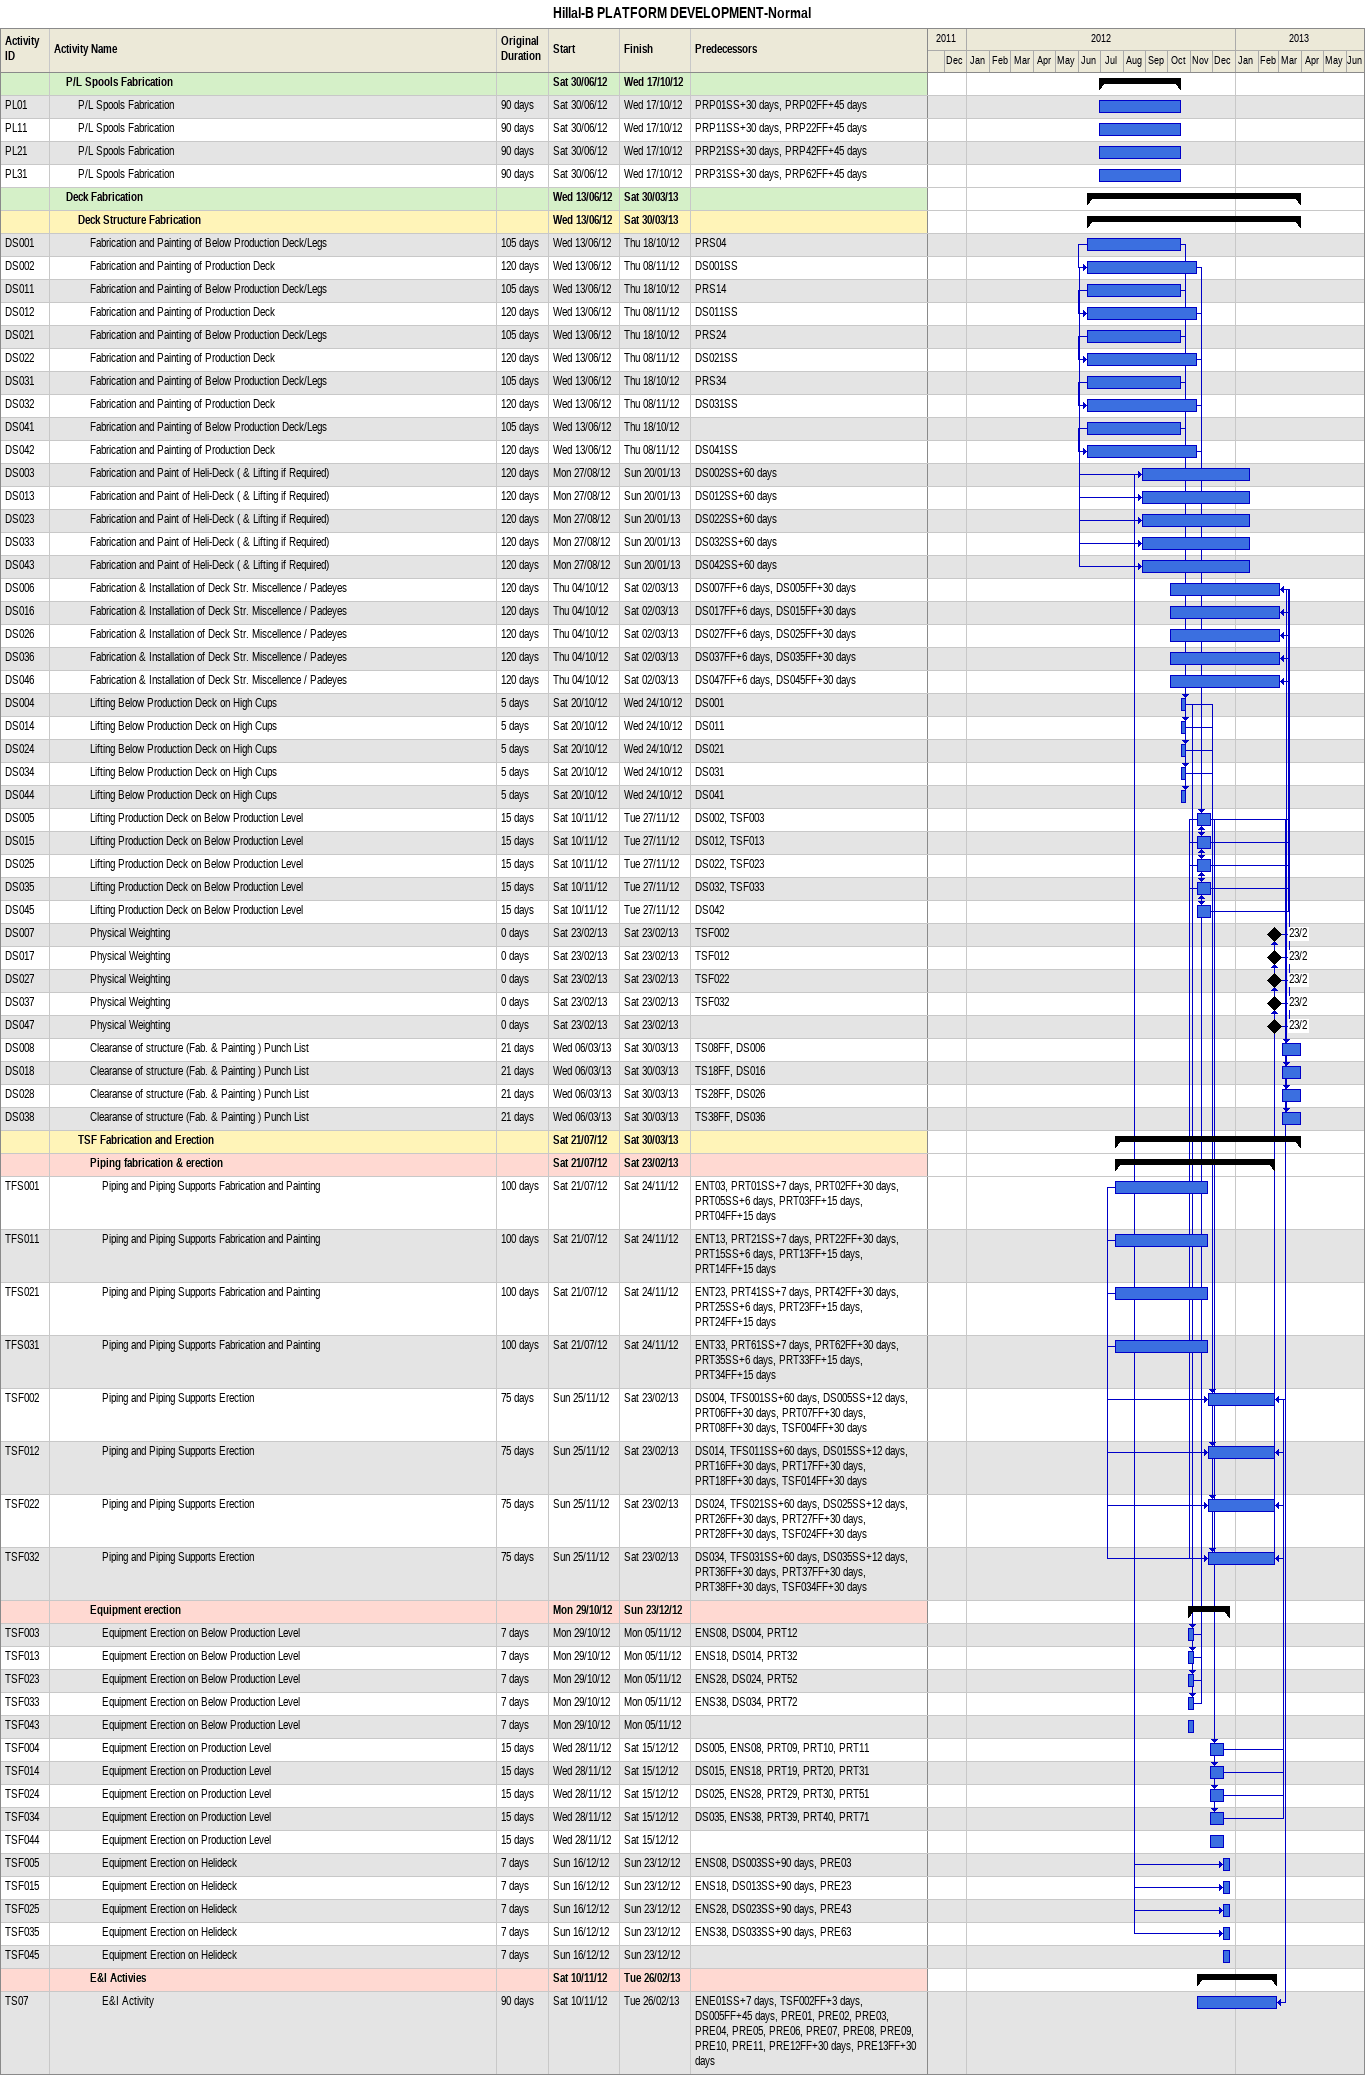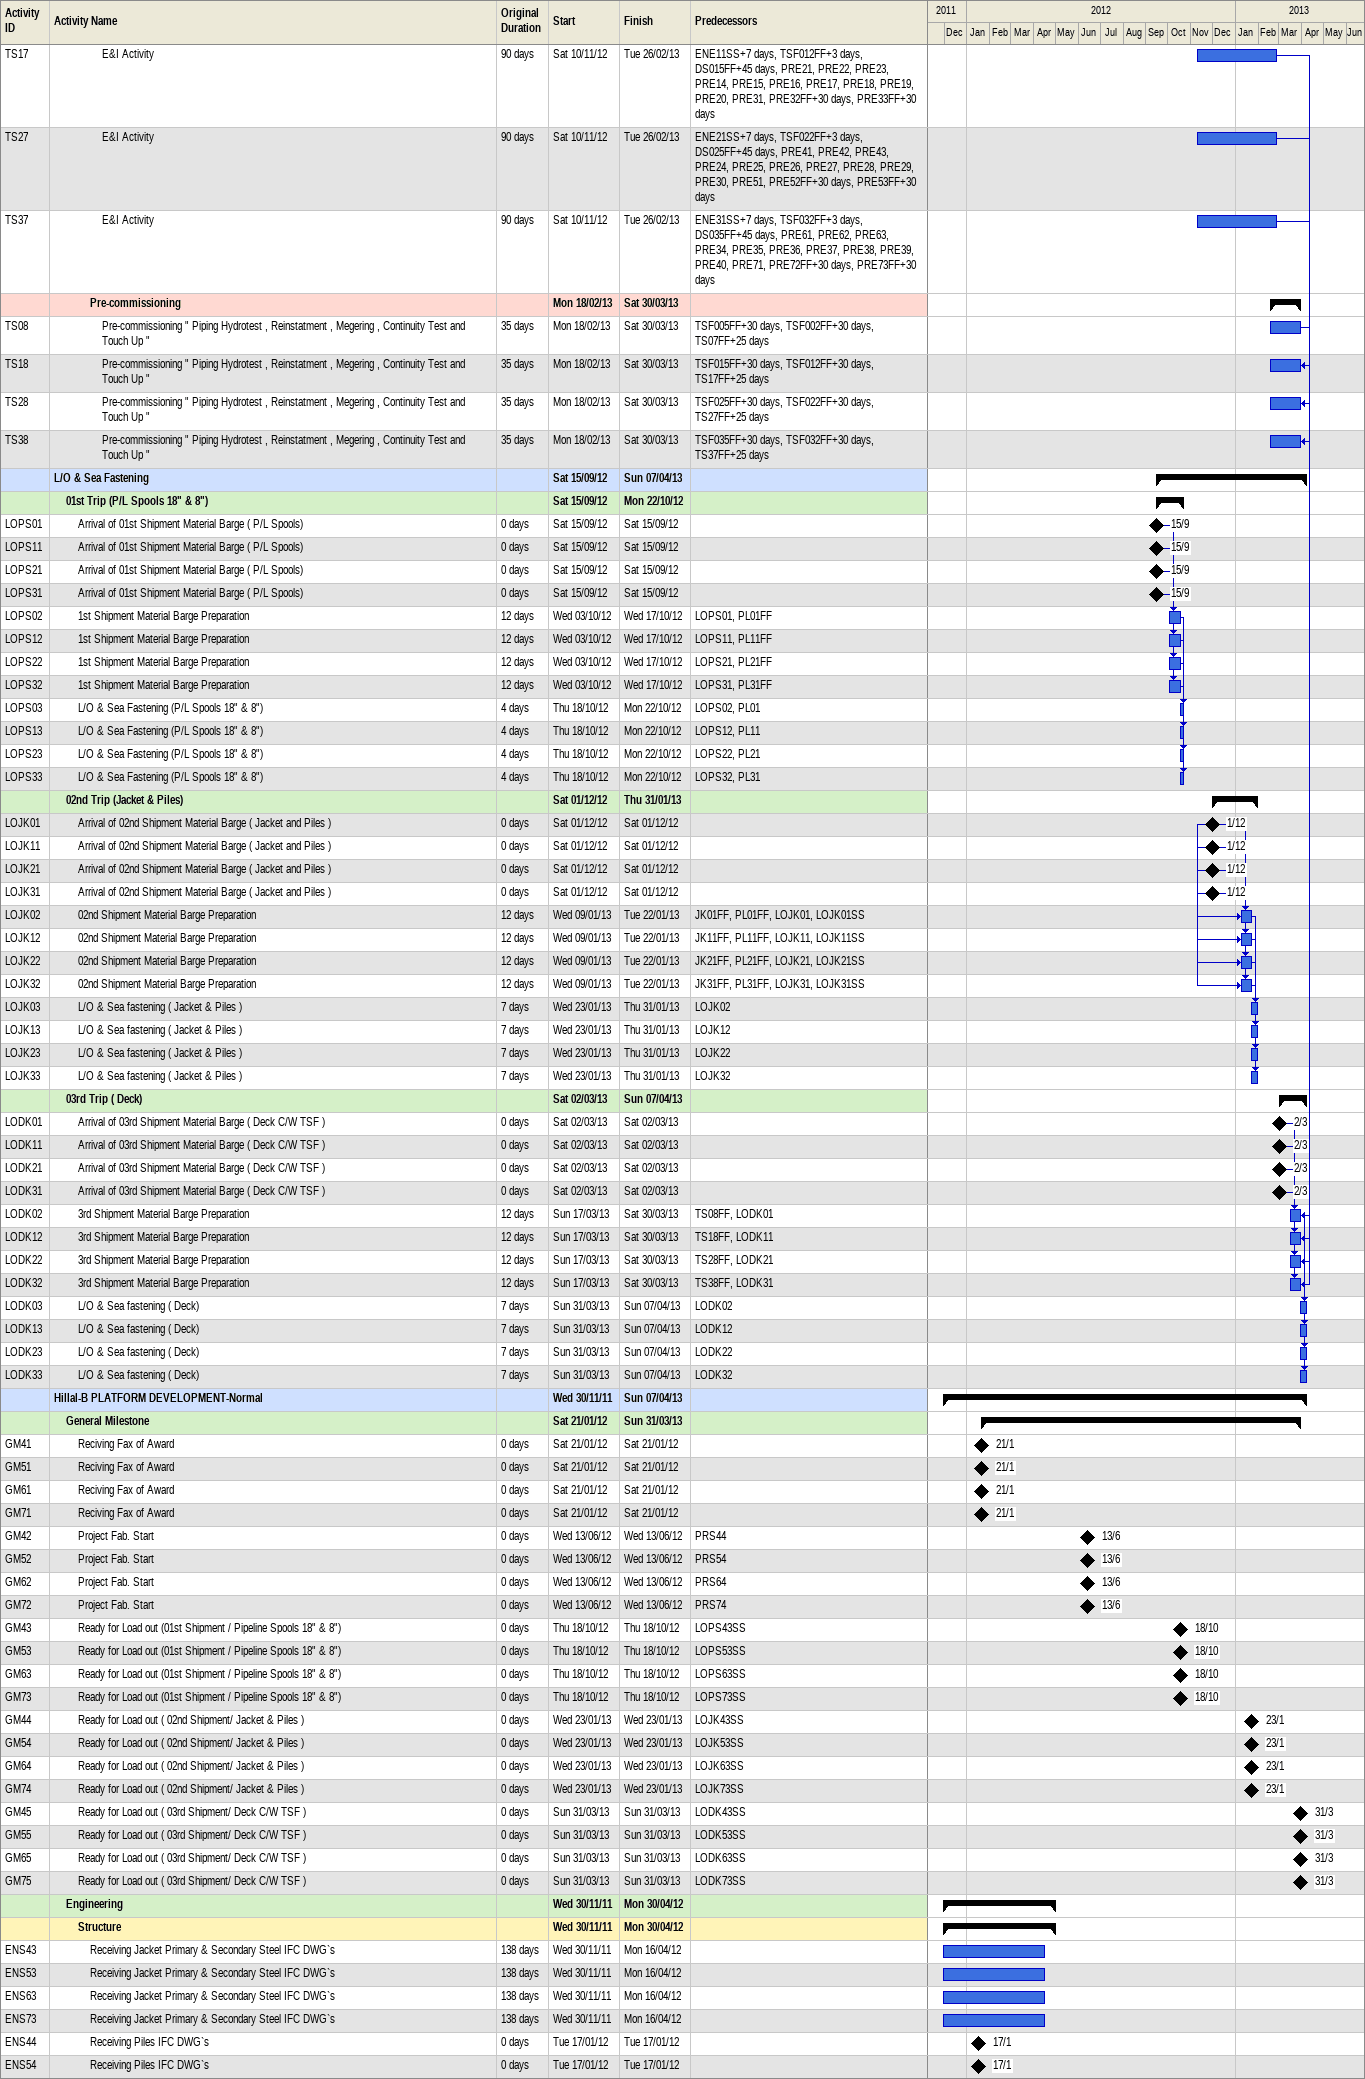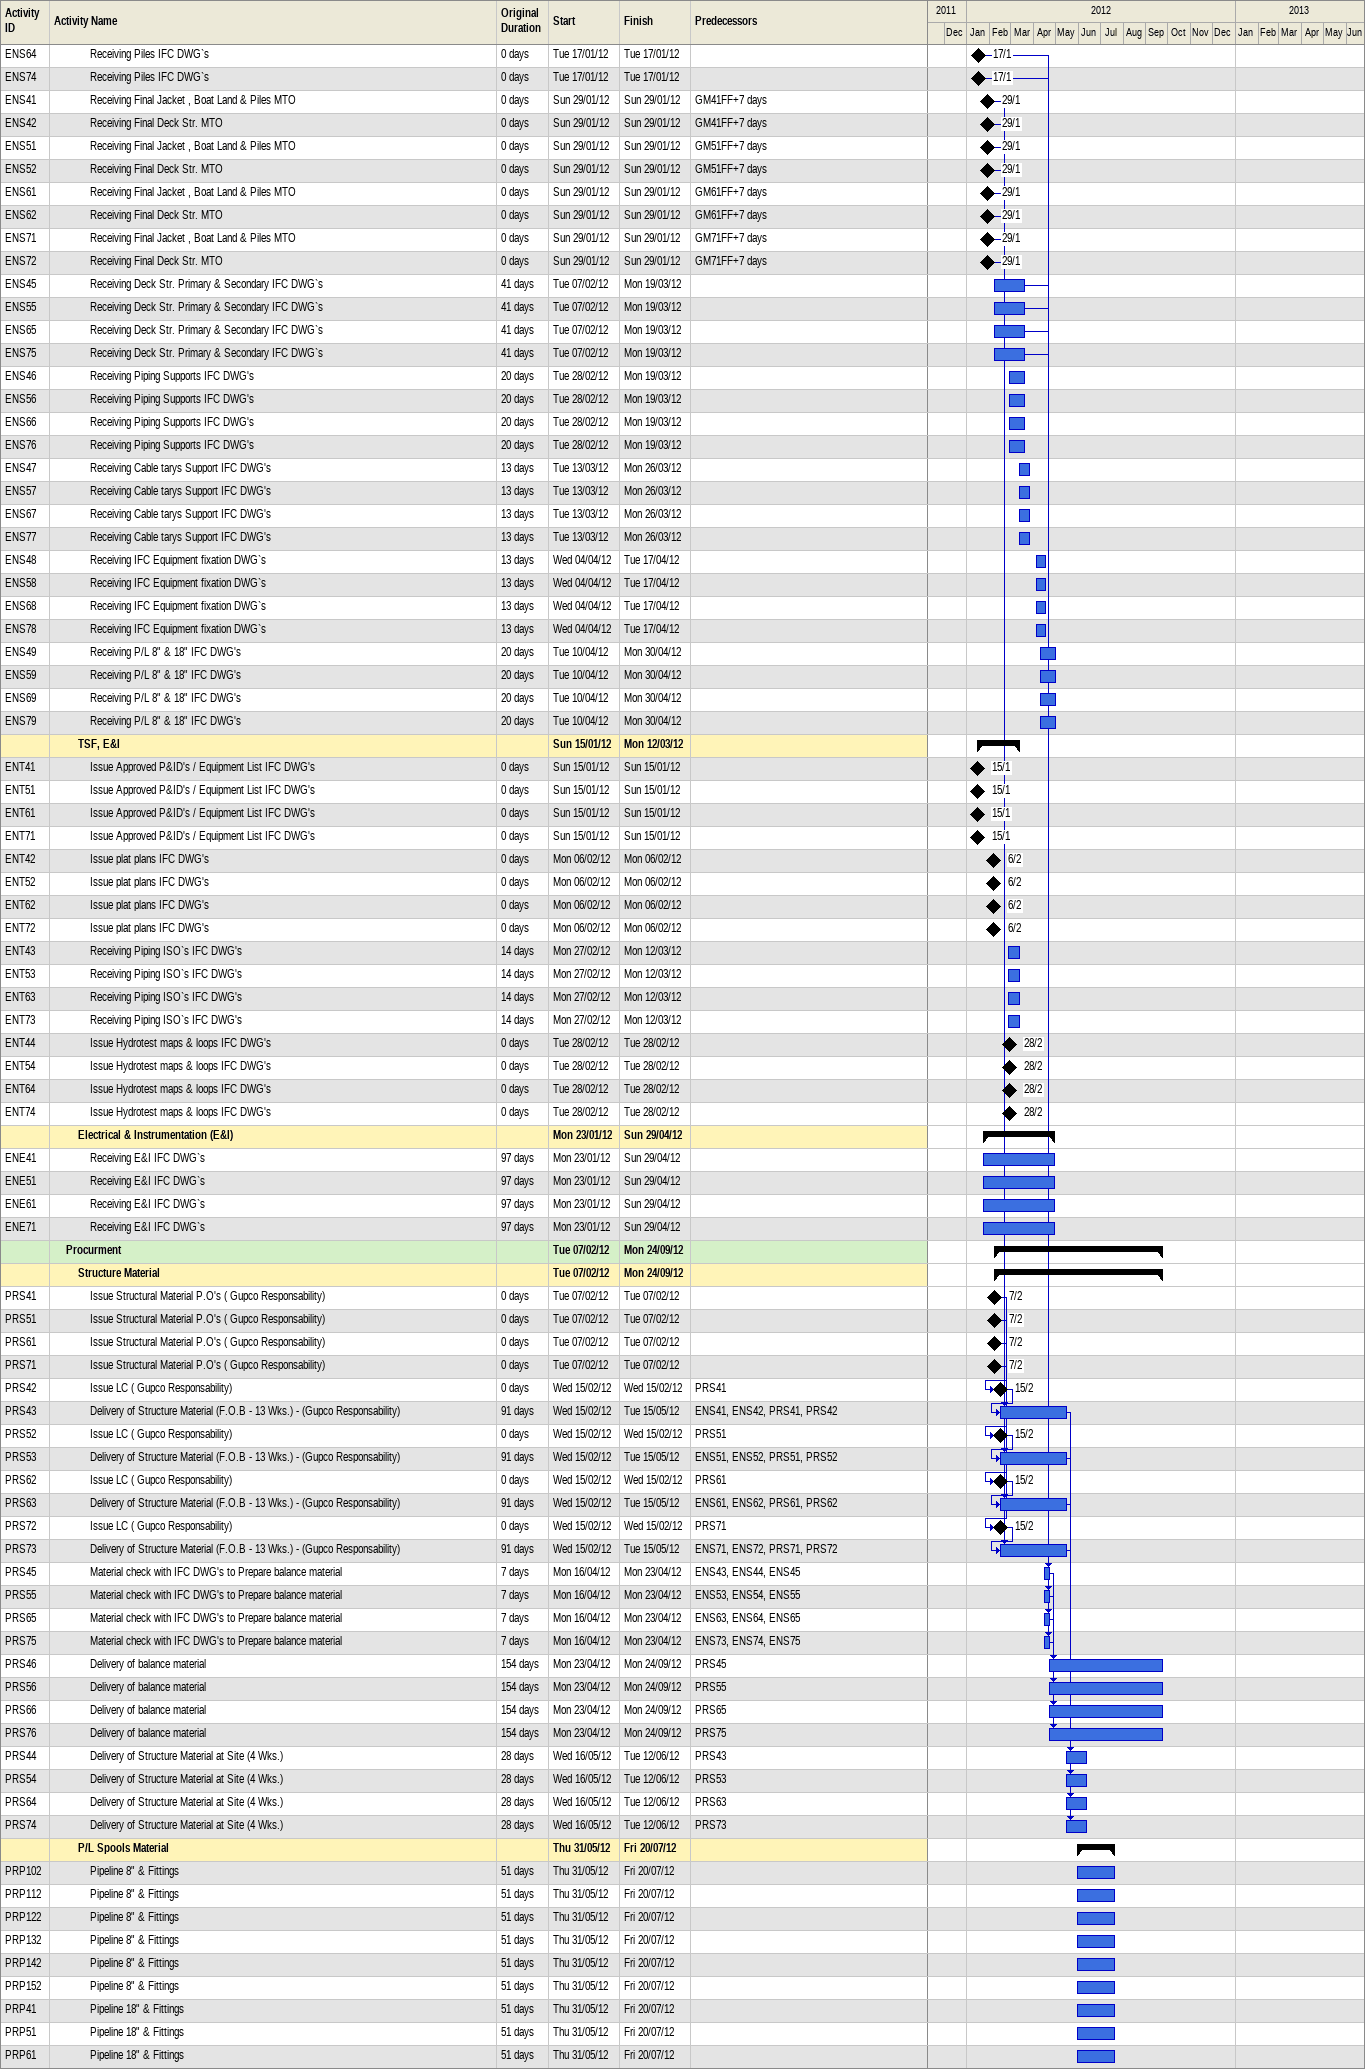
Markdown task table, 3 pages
Hillal-B PLATFORM DEVELOPMENT-Normal

| ID | Level | Task | Original duration | Start | Finish | Predecessors |
|---|---|---|---|---|---|---|
|  | 2 | **P/L Spools Fabrication** |  | 2012-06-30 | 2012-10-17 |  |
| PL01 | 3 | P/L Spools Fabrication | 90d | 2012-06-30 | 2012-10-17 | PRP01SS+30d, PRP02FF+45d |
| PL11 | 3 | P/L Spools Fabrication | 90d | 2012-06-30 | 2012-10-17 | PRP11SS+30d, PRP22FF+45d |
| PL21 | 3 | P/L Spools Fabrication | 90d | 2012-06-30 | 2012-10-17 | PRP21SS+30d, PRP42FF+45d |
| PL31 | 3 | P/L Spools Fabrication | 90d | 2012-06-30 | 2012-10-17 | PRP31SS+30d, PRP62FF+45d |
|  | 2 | **Deck Fabrication** |  | 2012-06-13 | 2013-03-30 |  |
|  | 3 | **Deck Structure Fabrication** |  | 2012-06-13 | 2013-03-30 |  |
| DS001 | 4 | Fabrication and Painting of Below Production Deck/Legs | 105d | 2012-06-13 | 2012-10-18 | PRS04 |
| DS002 | 4 | Fabrication and Painting of Production Deck | 120d | 2012-06-13 | 2012-11-08 | DS001SS |
| DS011 | 4 | Fabrication and Painting of Below Production Deck/Legs | 105d | 2012-06-13 | 2012-10-18 | PRS14 |
| DS012 | 4 | Fabrication and Painting of Production Deck | 120d | 2012-06-13 | 2012-11-08 | DS011SS |
| DS021 | 4 | Fabrication and Painting of Below Production Deck/Legs | 105d | 2012-06-13 | 2012-10-18 | PRS24 |
| DS022 | 4 | Fabrication and Painting of Production Deck | 120d | 2012-06-13 | 2012-11-08 | DS021SS |
| DS031 | 4 | Fabrication and Painting of Below Production Deck/Legs | 105d | 2012-06-13 | 2012-10-18 | PRS34 |
| DS032 | 4 | Fabrication and Painting of Production Deck | 120d | 2012-06-13 | 2012-11-08 | DS031SS |
| DS041 | 4 | Fabrication and Painting of Below Production Deck/Legs | 105d | 2012-06-13 | 2012-10-18 |  |
| DS042 | 4 | Fabrication and Painting of Production Deck | 120d | 2012-06-13 | 2012-11-08 | DS041SS |
| DS003 | 4 | Fabrication and Paint of Heli-Deck ( & Lifting if Required) | 120d | 2012-08-27 | 2013-01-20 | DS002SS+60d |
| DS013 | 4 | Fabrication and Paint of Heli-Deck ( & Lifting if Required) | 120d | 2012-08-27 | 2013-01-20 | DS012SS+60d |
| DS023 | 4 | Fabrication and Paint of Heli-Deck ( & Lifting if Required) | 120d | 2012-08-27 | 2013-01-20 | DS022SS+60d |
| DS033 | 4 | Fabrication and Paint of Heli-Deck ( & Lifting if Required) | 120d | 2012-08-27 | 2013-01-20 | DS032SS+60d |
| DS043 | 4 | Fabrication and Paint of Heli-Deck ( & Lifting if Required) | 120d | 2012-08-27 | 2013-01-20 | DS042SS+60d |
| DS006 | 4 | Fabrication & Installation of Deck Str. Miscellence / Padeyes | 120d | 2012-10-04 | 2013-03-02 | DS007FF+6d, DS005FF+30d |
| DS016 | 4 | Fabrication & Installation of Deck Str. Miscellence / Padeyes | 120d | 2012-10-04 | 2013-03-02 | DS017FF+6d, DS015FF+30d |
| DS026 | 4 | Fabrication & Installation of Deck Str. Miscellence / Padeyes | 120d | 2012-10-04 | 2013-03-02 | DS027FF+6d, DS025FF+30d |
| DS036 | 4 | Fabrication & Installation of Deck Str. Miscellence / Padeyes | 120d | 2012-10-04 | 2013-03-02 | DS037FF+6d, DS035FF+30d |
| DS046 | 4 | Fabrication & Installation of Deck Str. Miscellence / Padeyes | 120d | 2012-10-04 | 2013-03-02 | DS047FF+6d, DS045FF+30d |
| DS004 | 4 | Lifting Below Production Deck on High Cups | 5d | 2012-10-20 | 2012-10-24 | DS001 |
| DS014 | 4 | Lifting Below Production Deck on High Cups | 5d | 2012-10-20 | 2012-10-24 | DS011 |
| DS024 | 4 | Lifting Below Production Deck on High Cups | 5d | 2012-10-20 | 2012-10-24 | DS021 |
| DS034 | 4 | Lifting Below Production Deck on High Cups | 5d | 2012-10-20 | 2012-10-24 | DS031 |
| DS044 | 4 | Lifting Below Production Deck on High Cups | 5d | 2012-10-20 | 2012-10-24 | DS041 |
| DS005 | 4 | Lifting Production Deck on Below Production Level | 15d | 2012-11-10 | 2012-11-27 | DS002, TSF003 |
| DS015 | 4 | Lifting Production Deck on Below Production Level | 15d | 2012-11-10 | 2012-11-27 | DS012, TSF013 |
| DS025 | 4 | Lifting Production Deck on Below Production Level | 15d | 2012-11-10 | 2012-11-27 | DS022, TSF023 |
| DS035 | 4 | Lifting Production Deck on Below Production Level | 15d | 2012-11-10 | 2012-11-27 | DS032, TSF033 |
| DS045 | 4 | Lifting Production Deck on Below Production Level | 15d | 2012-11-10 | 2012-11-27 | DS042 |
| DS007 | 4 | Physical Weighting | 0d | 2013-02-23 | 2013-02-23 | TSF002 |
| DS017 | 4 | Physical Weighting | 0d | 2013-02-23 | 2013-02-23 | TSF012 |
| DS027 | 4 | Physical Weighting | 0d | 2013-02-23 | 2013-02-23 | TSF022 |
| DS037 | 4 | Physical Weighting | 0d | 2013-02-23 | 2013-02-23 | TSF032 |
| DS047 | 4 | Physical Weighting | 0d | 2013-02-23 | 2013-02-23 |  |
| DS008 | 4 | Clearanse of structure (Fab. & Painting ) Punch List | 21d | 2013-03-06 | 2013-03-30 | TS08FF, DS006 |
| DS018 | 4 | Clearanse of structure (Fab. & Painting ) Punch List | 21d | 2013-03-06 | 2013-03-30 | TS18FF, DS016 |
| DS028 | 4 | Clearanse of structure (Fab. & Painting ) Punch List | 21d | 2013-03-06 | 2013-03-30 | TS28FF, DS026 |
| DS038 | 4 | Clearanse of structure (Fab. & Painting ) Punch List | 21d | 2013-03-06 | 2013-03-30 | TS38FF, DS036 |
|  | 3 | **TSF Fabrication and Erection** |  | 2012-07-21 | 2013-03-30 |  |
|  | 4 | **Piping fabrication & erection** |  | 2012-07-21 | 2013-02-23 |  |
| TFS001 | 5 | Piping and Piping Supports Fabrication and Painting | 100d | 2012-07-21 | 2012-11-24 | ENT03, PRT01SS+7d, PRT02FF+30d, PRT05SS+6d, PRT03FF+15d, PRT04FF+15d |
| TFS011 | 5 | Piping and Piping Supports Fabrication and Painting | 100d | 2012-07-21 | 2012-11-24 | ENT13, PRT21SS+7d, PRT22FF+30d, PRT15SS+6d, PRT13FF+15d, PRT14FF+15d |
| TFS021 | 5 | Piping and Piping Supports Fabrication and Painting | 100d | 2012-07-21 | 2012-11-24 | ENT23, PRT41SS+7d, PRT42FF+30d, PRT25SS+6d, PRT23FF+15d, PRT24FF+15d |
| TFS031 | 5 | Piping and Piping Supports Fabrication and Painting | 100d | 2012-07-21 | 2012-11-24 | ENT33, PRT61SS+7d, PRT62FF+30d, PRT35SS+6d, PRT33FF+15d, PRT34FF+15d |
| TSF002 | 5 | Piping and Piping Supports Erection | 75d | 2012-11-25 | 2013-02-23 | DS004, TFS001SS+60d, DS005SS+12d, PRT06FF+30d, PRT07FF+30d, PRT08FF+30d, TSF004FF+30d |
| TSF012 | 5 | Piping and Piping Supports Erection | 75d | 2012-11-25 | 2013-02-23 | DS014, TFS011SS+60d, DS015SS+12d, PRT16FF+30d, PRT17FF+30d, PRT18FF+30d, TSF014FF+30d |
| TSF022 | 5 | Piping and Piping Supports Erection | 75d | 2012-11-25 | 2013-02-23 | DS024, TFS021SS+60d, DS025SS+12d, PRT26FF+30d, PRT27FF+30d, PRT28FF+30d, TSF024FF+30d |
| TSF032 | 5 | Piping and Piping Supports Erection | 75d | 2012-11-25 | 2013-02-23 | DS034, TFS031SS+60d, DS035SS+12d, PRT36FF+30d, PRT37FF+30d, PRT38FF+30d, TSF034FF+30d |
|  | 4 | **Equipment erection** |  | 2012-10-29 | 2012-12-23 |  |
| TSF003 | 5 | Equipment Erection on Below Production Level | 7d | 2012-10-29 | 2012-11-05 | ENS08, DS004, PRT12 |
| TSF013 | 5 | Equipment Erection on Below Production Level | 7d | 2012-10-29 | 2012-11-05 | ENS18, DS014, PRT32 |
| TSF023 | 5 | Equipment Erection on Below Production Level | 7d | 2012-10-29 | 2012-11-05 | ENS28, DS024, PRT52 |
| TSF033 | 5 | Equipment Erection on Below Production Level | 7d | 2012-10-29 | 2012-11-05 | ENS38, DS034, PRT72 |
| TSF043 | 5 | Equipment Erection on Below Production Level | 7d | 2012-10-29 | 2012-11-05 |  |
| TSF004 | 5 | Equipment Erection on Production Level | 15d | 2012-11-28 | 2012-12-15 | DS005, ENS08, PRT09, PRT10, PRT11 |
| TSF014 | 5 | Equipment Erection on Production Level | 15d | 2012-11-28 | 2012-12-15 | DS015, ENS18, PRT19, PRT20, PRT31 |
| TSF024 | 5 | Equipment Erection on Production Level | 15d | 2012-11-28 | 2012-12-15 | DS025, ENS28, PRT29, PRT30, PRT51 |
| TSF034 | 5 | Equipment Erection on Production Level | 15d | 2012-11-28 | 2012-12-15 | DS035, ENS38, PRT39, PRT40, PRT71 |
| TSF044 | 5 | Equipment Erection on Production Level | 15d | 2012-11-28 | 2012-12-15 |  |
| TSF005 | 5 | Equipment Erection on Helideck | 7d | 2012-12-16 | 2012-12-23 | ENS08, DS003SS+90d, PRE03 |
| TSF015 | 5 | Equipment Erection on Helideck | 7d | 2012-12-16 | 2012-12-23 | ENS18, DS013SS+90d, PRE23 |
| TSF025 | 5 | Equipment Erection on Helideck | 7d | 2012-12-16 | 2012-12-23 | ENS28, DS023SS+90d, PRE43 |
| TSF035 | 5 | Equipment Erection on Helideck | 7d | 2012-12-16 | 2012-12-23 | ENS38, DS033SS+90d, PRE63 |
| TSF045 | 5 | Equipment Erection on Helideck | 7d | 2012-12-16 | 2012-12-23 |  |
|  | 4 | **E&I Activies** |  | 2012-11-10 | 2013-02-26 |  |
| TS07 | 5 | E&I Activity | 90d | 2012-11-10 | 2013-02-26 | ENE01SS+7d, TSF002FF+3d, DS005FF+45d, PRE01, PRE02, PRE03, PRE04, PRE05, PRE06, PRE07, PRE08, PRE09, PRE10, PRE11, PRE12FF+30d, PRE13FF+30d |
| TS17 | 5 | E&I Activity | 90d | 2012-11-10 | 2013-02-26 | ENE11SS+7d, TSF012FF+3d, DS015FF+45d, PRE21, PRE22, PRE23, PRE14, PRE15, PRE16, PRE17, PRE18, PRE19, PRE20, PRE31, PRE32FF+30d, PRE33FF+30d |
| TS27 | 5 | E&I Activity | 90d | 2012-11-10 | 2013-02-26 | ENE21SS+7d, TSF022FF+3d, DS025FF+45d, PRE41, PRE42, PRE43, PRE24, PRE25, PRE26, PRE27, PRE28, PRE29, PRE30, PRE51, PRE52FF+30d, PRE53FF+30d |
| TS37 | 5 | E&I Activity | 90d | 2012-11-10 | 2013-02-26 | ENE31SS+7d, TSF032FF+3d, DS035FF+45d, PRE61, PRE62, PRE63, PRE34, PRE35, PRE36, PRE37, PRE38, PRE39, PRE40, PRE71, PRE72FF+30d, PRE73FF+30d |
|  | 4 | **Pre-commissioning** |  | 2013-02-18 | 2013-03-30 |  |
| TS08 | 5 | Pre-commissioning " Piping Hydrotest , Reinstatment , Megering , Continuity Test and Touch Up " | 35d | 2013-02-18 | 2013-03-30 | TSF005FF+30d, TSF002FF+30d, TS07FF+25d |
| TS18 | 5 | Pre-commissioning " Piping Hydrotest , Reinstatment , Megering , Continuity Test and Touch Up " | 35d | 2013-02-18 | 2013-03-30 | TSF015FF+30d, TSF012FF+30d, TS17FF+25d |
| TS28 | 5 | Pre-commissioning " Piping Hydrotest , Reinstatment , Megering , Continuity Test and Touch Up " | 35d | 2013-02-18 | 2013-03-30 | TSF025FF+30d, TSF022FF+30d, TS27FF+25d |
| TS38 | 5 | Pre-commissioning " Piping Hydrotest , Reinstatment , Megering , Continuity Test and Touch Up " | 35d | 2013-02-18 | 2013-03-30 | TSF035FF+30d, TSF032FF+30d, TS37FF+25d |
|  | 1 | **L/O & Sea Fastening** |  | 2012-09-15 | 2013-04-07 |  |
|  | 2 | **01st Trip (P/L Spools 18" & 8")** |  | 2012-09-15 | 2012-10-22 |  |
| LOPS01 | 3 | Arrival of 01st Shipment Material Barge ( P/L Spools) | 0d | 2012-09-15 | 2012-09-15 |  |
| LOPS11 | 3 | Arrival of 01st Shipment Material Barge ( P/L Spools) | 0d | 2012-09-15 | 2012-09-15 |  |
| LOPS21 | 3 | Arrival of 01st Shipment Material Barge ( P/L Spools) | 0d | 2012-09-15 | 2012-09-15 |  |
| LOPS31 | 3 | Arrival of 01st Shipment Material Barge ( P/L Spools) | 0d | 2012-09-15 | 2012-09-15 |  |
| LOPS02 | 3 | 1st Shipment Material Barge Preparation | 12d | 2012-10-03 | 2012-10-17 | LOPS01, PL01FF |
| LOPS12 | 3 | 1st Shipment Material Barge Preparation | 12d | 2012-10-03 | 2012-10-17 | LOPS11, PL11FF |
| LOPS22 | 3 | 1st Shipment Material Barge Preparation | 12d | 2012-10-03 | 2012-10-17 | LOPS21, PL21FF |
| LOPS32 | 3 | 1st Shipment Material Barge Preparation | 12d | 2012-10-03 | 2012-10-17 | LOPS31, PL31FF |
| LOPS03 | 3 | L/O & Sea Fastening (P/L Spools 18" & 8") | 4d | 2012-10-18 | 2012-10-22 | LOPS02, PL01 |
| LOPS13 | 3 | L/O & Sea Fastening (P/L Spools 18" & 8") | 4d | 2012-10-18 | 2012-10-22 | LOPS12, PL11 |
| LOPS23 | 3 | L/O & Sea Fastening (P/L Spools 18" & 8") | 4d | 2012-10-18 | 2012-10-22 | LOPS22, PL21 |
| LOPS33 | 3 | L/O & Sea Fastening (P/L Spools 18" & 8") | 4d | 2012-10-18 | 2012-10-22 | LOPS32, PL31 |
|  | 2 | **02nd Trip (Jacket & Piles)** |  | 2012-12-01 | 2013-01-31 |  |
| LOJK01 | 3 | Arrival of 02nd Shipment Material Barge ( Jacket and Piles ) | 0d | 2012-12-01 | 2012-12-01 |  |
| LOJK11 | 3 | Arrival of 02nd Shipment Material Barge ( Jacket and Piles ) | 0d | 2012-12-01 | 2012-12-01 |  |
| LOJK21 | 3 | Arrival of 02nd Shipment Material Barge ( Jacket and Piles ) | 0d | 2012-12-01 | 2012-12-01 |  |
| LOJK31 | 3 | Arrival of 02nd Shipment Material Barge ( Jacket and Piles ) | 0d | 2012-12-01 | 2012-12-01 |  |
| LOJK02 | 3 | 02nd Shipment Material Barge Preparation | 12d | 2013-01-09 | 2013-01-22 | JK01FF, PL01FF, LOJK01, LOJK01SS |
| LOJK12 | 3 | 02nd Shipment Material Barge Preparation | 12d | 2013-01-09 | 2013-01-22 | JK11FF, PL11FF, LOJK11, LOJK11SS |
| LOJK22 | 3 | 02nd Shipment Material Barge Preparation | 12d | 2013-01-09 | 2013-01-22 | JK21FF, PL21FF, LOJK21, LOJK21SS |
| LOJK32 | 3 | 02nd Shipment Material Barge Preparation | 12d | 2013-01-09 | 2013-01-22 | JK31FF, PL31FF, LOJK31, LOJK31SS |
| LOJK03 | 3 | L/O & Sea fastening ( Jacket & Piles ) | 7d | 2013-01-23 | 2013-01-31 | LOJK02 |
| LOJK13 | 3 | L/O & Sea fastening ( Jacket & Piles ) | 7d | 2013-01-23 | 2013-01-31 | LOJK12 |
| LOJK23 | 3 | L/O & Sea fastening ( Jacket & Piles ) | 7d | 2013-01-23 | 2013-01-31 | LOJK22 |
| LOJK33 | 3 | L/O & Sea fastening ( Jacket & Piles ) | 7d | 2013-01-23 | 2013-01-31 | LOJK32 |
|  | 2 | **03rd Trip ( Deck)** |  | 2013-03-02 | 2013-04-07 |  |
| LODK01 | 3 | Arrival of 03rd Shipment Material Barge ( Deck C/W TSF ) | 0d | 2013-03-02 | 2013-03-02 |  |
| LODK11 | 3 | Arrival of 03rd Shipment Material Barge ( Deck C/W TSF ) | 0d | 2013-03-02 | 2013-03-02 |  |
| LODK21 | 3 | Arrival of 03rd Shipment Material Barge ( Deck C/W TSF ) | 0d | 2013-03-02 | 2013-03-02 |  |
| LODK31 | 3 | Arrival of 03rd Shipment Material Barge ( Deck C/W TSF ) | 0d | 2013-03-02 | 2013-03-02 |  |
| LODK02 | 3 | 3rd Shipment Material Barge Preparation | 12d | 2013-03-17 | 2013-03-30 | TS08FF, LODK01 |
| LODK12 | 3 | 3rd Shipment Material Barge Preparation | 12d | 2013-03-17 | 2013-03-30 | TS18FF, LODK11 |
| LODK22 | 3 | 3rd Shipment Material Barge Preparation | 12d | 2013-03-17 | 2013-03-30 | TS28FF, LODK21 |
| LODK32 | 3 | 3rd Shipment Material Barge Preparation | 12d | 2013-03-17 | 2013-03-30 | TS38FF, LODK31 |
| LODK03 | 3 | L/O & Sea fastening ( Deck) | 7d | 2013-03-31 | 2013-04-07 | LODK02 |
| LODK13 | 3 | L/O & Sea fastening ( Deck) | 7d | 2013-03-31 | 2013-04-07 | LODK12 |
| LODK23 | 3 | L/O & Sea fastening ( Deck) | 7d | 2013-03-31 | 2013-04-07 | LODK22 |
| LODK33 | 3 | L/O & Sea fastening ( Deck) | 7d | 2013-03-31 | 2013-04-07 | LODK32 |
|  | 1 | **Hillal-B PLATFORM DEVELOPMENT-Normal** |  | 2011-11-30 | 2013-04-07 |  |
|  | 2 | **General Milestone** |  | 2012-01-21 | 2013-03-31 |  |
| GM41 | 3 | Reciving Fax of Award | 0d | 2012-01-21 | 2012-01-21 |  |
| GM51 | 3 | Reciving Fax of Award | 0d | 2012-01-21 | 2012-01-21 |  |
| GM61 | 3 | Reciving Fax of Award | 0d | 2012-01-21 | 2012-01-21 |  |
| GM71 | 3 | Reciving Fax of Award | 0d | 2012-01-21 | 2012-01-21 |  |
| GM42 | 3 | Project Fab. Start | 0d | 2012-06-13 | 2012-06-13 | PRS44 |
| GM52 | 3 | Project Fab. Start | 0d | 2012-06-13 | 2012-06-13 | PRS54 |
| GM62 | 3 | Project Fab. Start | 0d | 2012-06-13 | 2012-06-13 | PRS64 |
| GM72 | 3 | Project Fab. Start | 0d | 2012-06-13 | 2012-06-13 | PRS74 |
| GM43 | 3 | Ready for Load out (01st Shipment / Pipeline Spools 18" & 8") | 0d | 2012-10-18 | 2012-10-18 | LOPS43SS |
| GM53 | 3 | Ready for Load out (01st Shipment / Pipeline Spools 18" & 8") | 0d | 2012-10-18 | 2012-10-18 | LOPS53SS |
| GM63 | 3 | Ready for Load out (01st Shipment / Pipeline Spools 18" & 8") | 0d | 2012-10-18 | 2012-10-18 | LOPS63SS |
| GM73 | 3 | Ready for Load out (01st Shipment / Pipeline Spools 18" & 8") | 0d | 2012-10-18 | 2012-10-18 | LOPS73SS |
| GM44 | 3 | Ready for Load out ( 02nd Shipment/ Jacket & Piles ) | 0d | 2013-01-23 | 2013-01-23 | LOJK43SS |
| GM54 | 3 | Ready for Load out ( 02nd Shipment/ Jacket & Piles ) | 0d | 2013-01-23 | 2013-01-23 | LOJK53SS |
| GM64 | 3 | Ready for Load out ( 02nd Shipment/ Jacket & Piles ) | 0d | 2013-01-23 | 2013-01-23 | LOJK63SS |
| GM74 | 3 | Ready for Load out ( 02nd Shipment/ Jacket & Piles ) | 0d | 2013-01-23 | 2013-01-23 | LOJK73SS |
| GM45 | 3 | Ready for Load out ( 03rd Shipment/ Deck C/W TSF ) | 0d | 2013-03-31 | 2013-03-31 | LODK43SS |
| GM55 | 3 | Ready for Load out ( 03rd Shipment/ Deck C/W TSF ) | 0d | 2013-03-31 | 2013-03-31 | LODK53SS |
| GM65 | 3 | Ready for Load out ( 03rd Shipment/ Deck C/W TSF ) | 0d | 2013-03-31 | 2013-03-31 | LODK63SS |
| GM75 | 3 | Ready for Load out ( 03rd Shipment/ Deck C/W TSF ) | 0d | 2013-03-31 | 2013-03-31 | LODK73SS |
|  | 2 | **Engineering** |  | 2011-11-30 | 2012-04-30 |  |
|  | 3 | **Structure** |  | 2011-11-30 | 2012-04-30 |  |
| ENS43 | 4 | Receiving Jacket Primary & Secondary Steel IFC DWG`s | 138d | 2011-11-30 | 2012-04-16 |  |
| ENS53 | 4 | Receiving Jacket Primary & Secondary Steel IFC DWG`s | 138d | 2011-11-30 | 2012-04-16 |  |
| ENS63 | 4 | Receiving Jacket Primary & Secondary Steel IFC DWG`s | 138d | 2011-11-30 | 2012-04-16 |  |
| ENS73 | 4 | Receiving Jacket Primary & Secondary Steel IFC DWG`s | 138d | 2011-11-30 | 2012-04-16 |  |
| ENS44 | 4 | Receiving Piles IFC DWG`s | 0d | 2012-01-17 | 2012-01-17 |  |
| ENS54 | 4 | Receiving Piles IFC DWG`s | 0d | 2012-01-17 | 2012-01-17 |  |
| ENS64 | 4 | Receiving Piles IFC DWG`s | 0d | 2012-01-17 | 2012-01-17 |  |
| ENS74 | 4 | Receiving Piles IFC DWG`s | 0d | 2012-01-17 | 2012-01-17 |  |
| ENS41 | 4 | Receiving Final Jacket , Boat Land & Piles MTO | 0d | 2012-01-29 | 2012-01-29 | GM41FF+7d |
| ENS42 | 4 | Receiving Final Deck Str. MTO | 0d | 2012-01-29 | 2012-01-29 | GM41FF+7d |
| ENS51 | 4 | Receiving Final Jacket , Boat Land & Piles MTO | 0d | 2012-01-29 | 2012-01-29 | GM51FF+7d |
| ENS52 | 4 | Receiving Final Deck Str. MTO | 0d | 2012-01-29 | 2012-01-29 | GM51FF+7d |
| ENS61 | 4 | Receiving Final Jacket , Boat Land & Piles MTO | 0d | 2012-01-29 | 2012-01-29 | GM61FF+7d |
| ENS62 | 4 | Receiving Final Deck Str. MTO | 0d | 2012-01-29 | 2012-01-29 | GM61FF+7d |
| ENS71 | 4 | Receiving Final Jacket , Boat Land & Piles MTO | 0d | 2012-01-29 | 2012-01-29 | GM71FF+7d |
| ENS72 | 4 | Receiving Final Deck Str. MTO | 0d | 2012-01-29 | 2012-01-29 | GM71FF+7d |
| ENS45 | 4 | Receiving Deck Str. Primary & Secondary IFC DWG`s | 41d | 2012-02-07 | 2012-03-19 |  |
| ENS55 | 4 | Receiving Deck Str. Primary & Secondary IFC DWG`s | 41d | 2012-02-07 | 2012-03-19 |  |
| ENS65 | 4 | Receiving Deck Str. Primary & Secondary IFC DWG`s | 41d | 2012-02-07 | 2012-03-19 |  |
| ENS75 | 4 | Receiving Deck Str. Primary & Secondary IFC DWG`s | 41d | 2012-02-07 | 2012-03-19 |  |
| ENS46 | 4 | Receiving Piping Supports IFC DWG's | 20d | 2012-02-28 | 2012-03-19 |  |
| ENS56 | 4 | Receiving Piping Supports IFC DWG's | 20d | 2012-02-28 | 2012-03-19 |  |
| ENS66 | 4 | Receiving Piping Supports IFC DWG's | 20d | 2012-02-28 | 2012-03-19 |  |
| ENS76 | 4 | Receiving Piping Supports IFC DWG's | 20d | 2012-02-28 | 2012-03-19 |  |
| ENS47 | 4 | Receiving Cable tarys Support IFC DWG's | 13d | 2012-03-13 | 2012-03-26 |  |
| ENS57 | 4 | Receiving Cable tarys Support IFC DWG's | 13d | 2012-03-13 | 2012-03-26 |  |
| ENS67 | 4 | Receiving Cable tarys Support IFC DWG's | 13d | 2012-03-13 | 2012-03-26 |  |
| ENS77 | 4 | Receiving Cable tarys Support IFC DWG's | 13d | 2012-03-13 | 2012-03-26 |  |
| ENS48 | 4 | Receiving IFC Equipment fixation DWG`s | 13d | 2012-04-04 | 2012-04-17 |  |
| ENS58 | 4 | Receiving IFC Equipment fixation DWG`s | 13d | 2012-04-04 | 2012-04-17 |  |
| ENS68 | 4 | Receiving IFC Equipment fixation DWG`s | 13d | 2012-04-04 | 2012-04-17 |  |
| ENS78 | 4 | Receiving IFC Equipment fixation DWG`s | 13d | 2012-04-04 | 2012-04-17 |  |
| ENS49 | 4 | Receiving P/L 8" & 18" IFC DWG's | 20d | 2012-04-10 | 2012-04-30 |  |
| ENS59 | 4 | Receiving P/L 8" & 18" IFC DWG's | 20d | 2012-04-10 | 2012-04-30 |  |
| ENS69 | 4 | Receiving P/L 8" & 18" IFC DWG's | 20d | 2012-04-10 | 2012-04-30 |  |
| ENS79 | 4 | Receiving P/L 8" & 18" IFC DWG's | 20d | 2012-04-10 | 2012-04-30 |  |
|  | 3 | **TSF, E&I** |  | 2012-01-15 | 2012-03-12 |  |
| ENT41 | 4 | Issue Approved P&ID's / Equipment List IFC DWG's | 0d | 2012-01-15 | 2012-01-15 |  |
| ENT51 | 4 | Issue Approved P&ID's / Equipment List IFC DWG's | 0d | 2012-01-15 | 2012-01-15 |  |
| ENT61 | 4 | Issue Approved P&ID's / Equipment List IFC DWG's | 0d | 2012-01-15 | 2012-01-15 |  |
| ENT71 | 4 | Issue Approved P&ID's / Equipment List IFC DWG's | 0d | 2012-01-15 | 2012-01-15 |  |
| ENT42 | 4 | Issue plat plans IFC DWG's | 0d | 2012-02-06 | 2012-02-06 |  |
| ENT52 | 4 | Issue plat plans IFC DWG's | 0d | 2012-02-06 | 2012-02-06 |  |
| ENT62 | 4 | Issue plat plans IFC DWG's | 0d | 2012-02-06 | 2012-02-06 |  |
| ENT72 | 4 | Issue plat plans IFC DWG's | 0d | 2012-02-06 | 2012-02-06 |  |
| ENT43 | 4 | Receiving Piping ISO`s IFC DWG's | 14d | 2012-02-27 | 2012-03-12 |  |
| ENT53 | 4 | Receiving Piping ISO`s IFC DWG's | 14d | 2012-02-27 | 2012-03-12 |  |
| ENT63 | 4 | Receiving Piping ISO`s IFC DWG's | 14d | 2012-02-27 | 2012-03-12 |  |
| ENT73 | 4 | Receiving Piping ISO`s IFC DWG's | 14d | 2012-02-27 | 2012-03-12 |  |
| ENT44 | 4 | Issue Hydrotest maps & loops IFC DWG's | 0d | 2012-02-28 | 2012-02-28 |  |
| ENT54 | 4 | Issue Hydrotest maps & loops IFC DWG's | 0d | 2012-02-28 | 2012-02-28 |  |
| ENT64 | 4 | Issue Hydrotest maps & loops IFC DWG's | 0d | 2012-02-28 | 2012-02-28 |  |
| ENT74 | 4 | Issue Hydrotest maps & loops IFC DWG's | 0d | 2012-02-28 | 2012-02-28 |  |
|  | 3 | **Electrical & Instrumentation (E&I)** |  | 2012-01-23 | 2012-04-29 |  |
| ENE41 | 4 | Receiving E&I IFC DWG`s | 97d | 2012-01-23 | 2012-04-29 |  |
| ENE51 | 4 | Receiving E&I IFC DWG`s | 97d | 2012-01-23 | 2012-04-29 |  |
| ENE61 | 4 | Receiving E&I IFC DWG`s | 97d | 2012-01-23 | 2012-04-29 |  |
| ENE71 | 4 | Receiving E&I IFC DWG`s | 97d | 2012-01-23 | 2012-04-29 |  |
|  | 2 | **Procurment** |  | 2012-02-07 | 2012-09-24 |  |
|  | 3 | **Structure Material** |  | 2012-02-07 | 2012-09-24 |  |
| PRS41 | 4 | Issue Structural Material P.O's ( Gupco Responsability) | 0d | 2012-02-07 | 2012-02-07 |  |
| PRS51 | 4 | Issue Structural Material P.O's ( Gupco Responsability) | 0d | 2012-02-07 | 2012-02-07 |  |
| PRS61 | 4 | Issue Structural Material P.O's ( Gupco Responsability) | 0d | 2012-02-07 | 2012-02-07 |  |
| PRS71 | 4 | Issue Structural Material P.O's ( Gupco Responsability) | 0d | 2012-02-07 | 2012-02-07 |  |
| PRS42 | 4 | Issue LC ( Gupco Responsability) | 0d | 2012-02-15 | 2012-02-15 | PRS41 |
| PRS43 | 4 | Delivery of Structure Material (F.O.B - 13 Wks.) - (Gupco Responsability) | 91d | 2012-02-15 | 2012-05-15 | ENS41, ENS42, PRS41, PRS42 |
| PRS52 | 4 | Issue LC ( Gupco Responsability) | 0d | 2012-02-15 | 2012-02-15 | PRS51 |
| PRS53 | 4 | Delivery of Structure Material (F.O.B - 13 Wks.) - (Gupco Responsability) | 91d | 2012-02-15 | 2012-05-15 | ENS51, ENS52, PRS51, PRS52 |
| PRS62 | 4 | Issue LC ( Gupco Responsability) | 0d | 2012-02-15 | 2012-02-15 | PRS61 |
| PRS63 | 4 | Delivery of Structure Material (F.O.B - 13 Wks.) - (Gupco Responsability) | 91d | 2012-02-15 | 2012-05-15 | ENS61, ENS62, PRS61, PRS62 |
| PRS72 | 4 | Issue LC ( Gupco Responsability) | 0d | 2012-02-15 | 2012-02-15 | PRS71 |
| PRS73 | 4 | Delivery of Structure Material (F.O.B - 13 Wks.) - (Gupco Responsability) | 91d | 2012-02-15 | 2012-05-15 | ENS71, ENS72, PRS71, PRS72 |
| PRS45 | 4 | Material check with IFC DWG's to Prepare balance material | 7d | 2012-04-16 | 2012-04-23 | ENS43, ENS44, ENS45 |
| PRS55 | 4 | Material check with IFC DWG's to Prepare balance material | 7d | 2012-04-16 | 2012-04-23 | ENS53, ENS54, ENS55 |
| PRS65 | 4 | Material check with IFC DWG's to Prepare balance material | 7d | 2012-04-16 | 2012-04-23 | ENS63, ENS64, ENS65 |
| PRS75 | 4 | Material check with IFC DWG's to Prepare balance material | 7d | 2012-04-16 | 2012-04-23 | ENS73, ENS74, ENS75 |
| PRS46 | 4 | Delivery of balance material | 154d | 2012-04-23 | 2012-09-24 | PRS45 |
| PRS56 | 4 | Delivery of balance material | 154d | 2012-04-23 | 2012-09-24 | PRS55 |
| PRS66 | 4 | Delivery of balance material | 154d | 2012-04-23 | 2012-09-24 | PRS65 |
| PRS76 | 4 | Delivery of balance material | 154d | 2012-04-23 | 2012-09-24 | PRS75 |
| PRS44 | 4 | Delivery of Structure Material at Site (4 Wks.) | 28d | 2012-05-16 | 2012-06-12 | PRS43 |
| PRS54 | 4 | Delivery of Structure Material at Site (4 Wks.) | 28d | 2012-05-16 | 2012-06-12 | PRS53 |
| PRS64 | 4 | Delivery of Structure Material at Site (4 Wks.) | 28d | 2012-05-16 | 2012-06-12 | PRS63 |
| PRS74 | 4 | Delivery of Structure Material at Site (4 Wks.) | 28d | 2012-05-16 | 2012-06-12 | PRS73 |
|  | 3 | **P/L Spools Material** |  | 2012-05-31 | 2012-07-20 |  |
| PRP102 | 4 | Pipeline 8" & Fittings | 51d | 2012-05-31 | 2012-07-20 |  |
| PRP112 | 4 | Pipeline 8" & Fittings | 51d | 2012-05-31 | 2012-07-20 |  |
| PRP122 | 4 | Pipeline 8" & Fittings | 51d | 2012-05-31 | 2012-07-20 |  |
| PRP132 | 4 | Pipeline 8" & Fittings | 51d | 2012-05-31 | 2012-07-20 |  |
| PRP142 | 4 | Pipeline 8" & Fittings | 51d | 2012-05-31 | 2012-07-20 |  |
| PRP152 | 4 | Pipeline 8" & Fittings | 51d | 2012-05-31 | 2012-07-20 |  |
| PRP41 | 4 | Pipeline 18" & Fittings | 51d | 2012-05-31 | 2012-07-20 |  |
| PRP51 | 4 | Pipeline 18" & Fittings | 51d | 2012-05-31 | 2012-07-20 |  |
| PRP61 | 4 | Pipeline 18" & Fittings | 51d | 2012-05-31 | 2012-07-20 |  |
